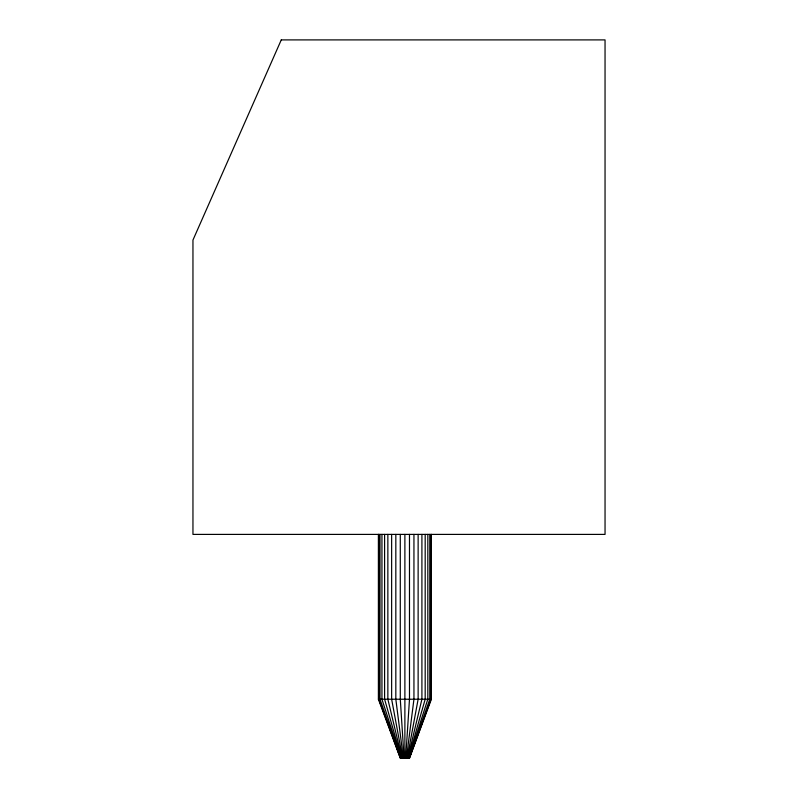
<?xml version="1.0" encoding="UTF-8"?>
<svg xmlns="http://www.w3.org/2000/svg" width="798" height="798" viewBox="0 0 798 798"><rect width="100%" height="100%" fill="white"/><g stroke="black" fill="none" stroke-linecap="round" stroke-linejoin="round"><path stroke-width="1.2" d="M405.683 758.1L409.484 699.228L409.484 534.401M406.461 758.1L413.943 699.228L413.943 534.401M407.189 758.1L418.132 699.228L418.132 534.401M407.838 758.1L421.913 699.228L421.913 534.401M408.406 758.1L425.184 699.228L425.184 534.401M408.865 758.1L427.828 699.228L427.828 534.401M409.204 758.1L429.783 699.228L429.783 534.401M378.392 534.401L378.392 699.228L400.287 758.1L409.484 758.1L430.98 699.228L430.98 534.401M409.484 758.1L431.379 699.228L431.379 534.401M378.392 699.228L431.379 699.228M400.357 758.1L378.801 699.228L378.801 534.401M400.566 758.1L379.998 699.228L379.998 534.401M400.905 758.1L381.943 699.228L381.943 534.401M401.364 758.1L384.596 699.228L384.596 534.401M401.933 758.1L387.858 699.228L387.858 534.401M402.591 758.1L391.638 699.228L391.638 534.401M403.319 758.1L395.828 699.228L395.828 534.401M404.087 758.1L400.287 699.228L400.287 534.401M404.885 534.401L404.885 758.1M281.265 39.9L192.956 240.058L192.956 534.401L605.044 534.401L605.044 39.9L281.265 39.9"/></g></svg>
